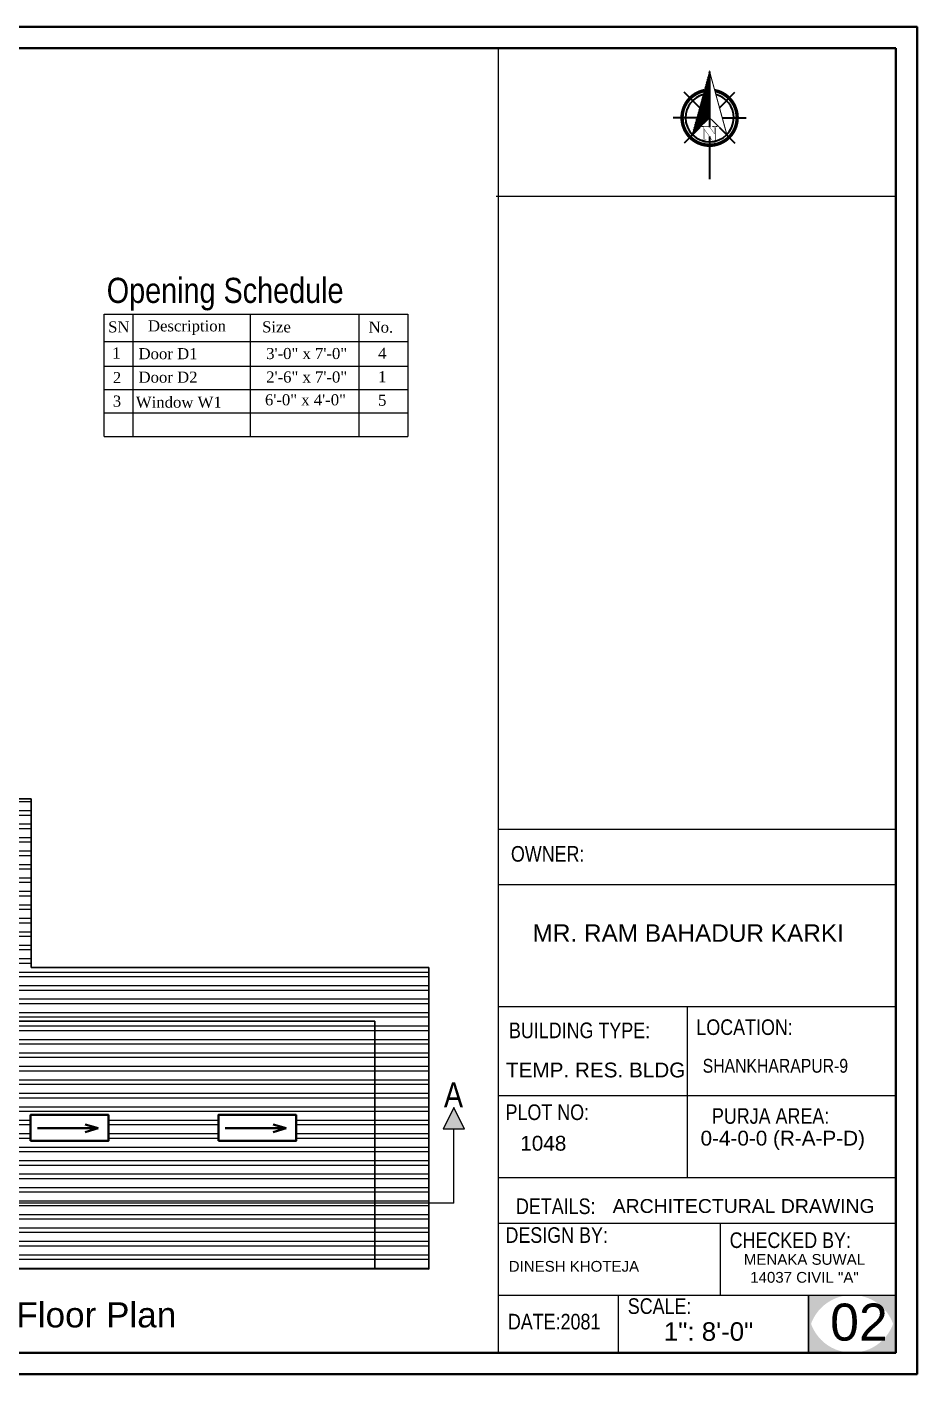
# Model space of a CAD drawing. Header units: inches. Extents: x 392906 to 410488, y -52747 to -40742.
# Drawn here: x 393698 to 394194, y -52747 to -51996 of the extents above; entities that cross this region are included whole.
import ezdxf

# ---------------------------------------------------------------- set-up
doc = ezdxf.new("R2010")
doc.units = ezdxf.units.IN
doc.header["$LTSCALE"] = 2
doc.header["$MEASUREMENT"] = 0
doc.layers.get('0').update_dxf_attribs({"linetype": 'CONTINUOUS'})
for name, color, linetype, lineweight in [('DIM_LINE', 173, 'CONTINUOUS', 20), ('DIMENTION', 140, 'CONTINUOUS', 0), ('door', 20, 'CONTINUOUS', 35), ('Rebars', 1, 'CONTINUOUS', 13), ('Siteplan', 7, 'CONTINUOUS', 30), ('steps', 253, 'CONTINUOUS', 20), ('TEXT', 181, 'CONTINUOUS', 25), ('WALL - A', 1, 'CONTINUOUS', 40)]:
    doc.layers.add(name, color=color, linetype=linetype, lineweight=lineweight)
doc.layers.add('Normal Wall', color=7, linetype='CONTINUOUS', lineweight=35, true_color=0xffaf89)
doc.layers.add('Rear Wall', color=7, linetype='CONTINUOUS', lineweight=20, true_color=0xd4e480)
doc.styles.get("Standard").update_dxf_attribs({"font": 'ARIALN.TTF'})
doc.styles.add('SwissBT', font='swiss.ttf', dxfattribs={"height": 12})
doc.styles.add('TIMES', font='times.ttf')
pattern_1 = [(180, (-4772.0585, -3317.6815), (-4e-16, -7.5), []), (180, (-4774.5585, -3315.1815), (-4e-16, -7.5), [])]

# ---------------------------------------------------------------- blocks, each defined once
blk = doc.blocks.new('*X29')
at = {"color": 0}
for p, q in [((146.95, -410.95), (147.62, -410.29)), ((147.15, -410.22), (147.62, -409.76)), ((147.35, -409.49), (147.62, -409.23)), ((147.55, -408.76), (147.62, -408.7)), ((145.56, -416.06), (147.62, -414)), ((145.76, -415.33), (147.62, -413.47)), ((145.96, -414.6), (147.62, -412.94)), ((146.16, -413.87), (147.62, -412.41)), ((146.36, -413.14), (147.62, -411.88)), ((146.55, -412.41), (147.62, -411.35)), ((146.75, -411.68), (147.62, -410.82)), ((143.96, -421.9), (147.62, -418.24)), ((144.16, -421.17), (147.62, -417.71)), ((144.36, -420.44), (147.62, -417.18)), ((144.56, -419.71), (147.62, -416.65)), ((144.76, -418.98), (147.62, -416.12)), ((144.96, -418.25), (147.62, -415.59)), ((145.16, -417.52), (147.62, -415.06)), ((145.36, -416.79), (147.62, -414.53)), ((142.76, -426.28), (147.62, -421.42)), ((142.96, -425.55), (147.62, -420.89)), ((143.16, -424.82), (147.62, -420.36)), ((143.36, -424.09), (147.62, -419.83)), ((143.56, -423.36), (147.62, -419.3)), ((143.76, -422.63), (147.62, -418.77))]:
    blk.add_line(p, q, dxfattribs=at)
blk = doc.blocks.new('NORTH_15')
for p, q in [((0, 3.66), (0, 10.62)), ((-2.87, 2.87), (-7.37, 7.37)), ((2.87, 2.87), (7.37, 7.37)), ((-13.37, 0), (2.72, 0)), ((5.49, 0), (17.83, 0)), ((-2.87, -2.87), (-7.37, -7.37)), ((0, -3.66), (0, -10.62)), ((2.87, -2.87), (7.37, -7.37))]:
    blk.add_line(p, q)
at = {"const_width": 1}
for points in [[(0, -8, 1), (0, 8, 0.359415), (-7.86, 1.52, 1)], [(-7.86, -1.52, 0.359415), (0, -8, 1)]]:
    blk.add_lwpolyline(points, format="xyb", dxfattribs=at)
for points, const_width in [([(4.96, -5.01), (-13.37, 0), (4.9, 5), (0, 0), (4.96, -5.01)], 0.3), ([(5.93, -1.55), (6, -1.55), (6.07, -1.54), (6.13, -1.53), (6.17, -1.52), (6.22, -1.51), (6.26, -1.49), (6.28, -1.47), (6.3, -1.45), (6.32, -1.42), (6.33, -1.39), (6.35, -1.34), (6.36, -1.29), (6.37, -1.23), (6.38, -1.16), (6.38, -1.08), (6.38, -1), (6.54, -1), (6.54, -2.34), (6.38, -2.34), (6.38, -2.3), (6.38, -2.23), (6.38, -2.16), (6.37, -2.09), (6.36, -2.04), (6.35, -1.99), (6.33, -1.95), (6.32, -1.91), (6.3, -1.88), (6.28, -1.86), (6.26, -1.83), (6.22, -1.81), (6.18, -1.8), (6.13, -1.78), (6.07, -1.77), (6.01, -1.76), (5.95, -1.76), (2.66, -1.76), (2.66, -2.34), (2.5, -2.34), (2.5, -0.16), (4.71, 1.44), (3.14, 1.44), (3.07, 1.44), (3, 1.43), (2.94, 1.42), (2.89, 1.41), (2.85, 1.4), (2.81, 1.38), (2.78, 1.36), (2.76, 1.34), (2.74, 1.31), (2.72, 1.27), (2.7, 1.22), (2.69, 1.17), (2.68, 1.11), (2.67, 1.04), (2.66, 0.97), (2.66, 0.89), (2.66, 0.87), (2.5, 0.87), (2.5, 2.21), (2.66, 2.21), (2.66, 2.17), (2.66, 2.09), (2.67, 2.03), (2.68, 1.97), (2.69, 1.91), (2.7, 1.86), (2.71, 1.82), (2.73, 1.78), (2.75, 1.76), (2.77, 1.74), (2.8, 1.72), (2.85, 1.7), (2.89, 1.68), (2.94, 1.67), (3, 1.66), (3.07, 1.66), (3.14, 1.66), (6.54, 1.66), (6.54, 0.75), (3.33, -1.55), (5.93, -1.55), (5.93, -1.55)], 0.1)]:
    blk.add_lwpolyline(points, dxfattribs=dict(const_width=const_width))
for start, end in [(90, 164.973), (270, 90), (195.027, 270)]:
    blk.add_arc((0, 0), 7, start, end)
at = {"rotation": 90}
blk.add_blockref('*X29', (-421.89, -147.62), dxfattribs=at)
blk = doc.blocks.new('A$C0BDB7EE9')
at = {"layer": 'Siteplan', "xscale": 2.999999999999779, "yscale": 2.999999999999779, "zscale": 2.999999999999779, "rotation": 247.8612575918487}
blk.add_blockref('NORTH_15', (20.2, 49.5), dxfattribs=at)
blk = doc.blocks.new('A$C327B4BBD')
at = {"layer": 'DIMENTION', "ltscale": 0.3, "xscale": 1.171875000000082, "yscale": 1.171875000000082, "zscale": 1.171875000000082, "rotation": 112.1387424081494}
blk.add_blockref('A$C0BDB7EE9', (16.1, 0), dxfattribs=at)

msp = doc.modelspace()

# ---------------------------------------------------------------- hatches: boundary and pattern name
at = {"linetype": 'ByBlock', "lineweight": 5}
msp.add_hatch(color=7, dxfattribs=at).paths.add_polyline_path([(393935.71, -52598.22), (393941.71, -52610.22), (393929.71, -52610.22)])
msp.add_hatch(color=0).paths.add_polyline_path([(394181.91, -52702.61), (394157.6, -52702.61, -0.414214), (394181.91, -52726.92)])
at = {"layer": 'DIM_LINE'}
h = msp.add_hatch(dxfattribs=at)
h.set_pattern_fill('ANSI32', color=256, scale=20, angle=135)
h.set_pattern_definition(pattern_1)
h.paths.add_polyline_path([(393670.19, -52550.08), (393670.19, -52426.11), (393509.12, -52426.11), (393528.93, -52651.39), (393891.69, -52651.39), (393891.69, -52550.13)])
h.paths.add_polyline_path([(393619.37, -52602.31), (393619.37, -52616.76), (393576.04, -52616.76), (393576.04, -52602.31)], flags=16)
h.paths.add_polyline_path([(393619.37, -52536.69), (393576.04, -52536.69), (393576.04, -52522.24), (393619.37, -52522.24)], flags=16)
h.paths.add_polyline_path([(393699.84, -52602.31), (393743.16, -52602.31), (393743.16, -52616.76), (393699.84, -52616.76)], flags=16)
h.paths.add_polyline_path([(393619.37, -52472.57), (393576.04, -52472.57), (393576.04, -52458.12), (393619.37, -52458.12)], flags=16)
h.paths.add_polyline_path([(393804.49, -52602.31), (393847.82, -52602.31), (393847.82, -52616.76), (393804.49, -52616.76)], flags=16)
h = msp.add_hatch(dxfattribs=at)
h.set_pattern_fill('ANSI32', color=256, scale=20, angle=135)
h.set_pattern_definition(pattern_1)
h.paths.add_polyline_path([(393891.69, -52651.39), (393921.69, -52651.39), (393921.69, -52520.14), (393700.19, -52520.09), (393700.19, -52426.11), (393670.19, -52426.11), (393670.19, -52550.08), (393891.69, -52550.13)])
h = msp.add_hatch(dxfattribs=at)
h.set_pattern_fill('ANSI32', color=256, scale=20, angle=135)
h.set_pattern_definition(pattern_1)
h.paths.add_polyline_path([(393528.93, -52651.39), (393532.15, -52688.04), (393891.69, -52688.13), (393891.69, -52651.39)])
h = msp.add_hatch(dxfattribs=at)
h.set_pattern_fill('ANSI32', color=256, scale=20, angle=135)
h.set_pattern_definition(pattern_1)
h.paths.add_polyline_path([(393921.69, -52651.39), (393891.69, -52651.39), (393891.69, -52688.13), (393921.69, -52688.13)])
at = {"layer": 'TEXT'}
for points in [[(394157.6, -52702.61), (394133.29, -52702.61), (394133.29, -52726.92, -0.414214)], [(394157.6, -52702.61), (394133.29, -52702.61), (394133.29, -52726.92, -0.414214)], [(394181.91, -52702.61), (394157.6, -52702.61, -0.414214), (394181.91, -52726.92)], [(394133.29, -52710.43), (394133.29, -52734.74), (394157.6, -52734.74, -0.414214)], [(394133.29, -52710.43), (394133.29, -52734.74), (394157.6, -52734.74, -0.414214)], [(394181.91, -52710.43, -0.414214), (394157.6, -52734.74), (394181.91, -52734.74)], [(394181.91, -52710.43, -0.414214), (394157.6, -52734.74), (394181.91, -52734.74)]]:
    msp.add_hatch(color=0, dxfattribs=at).paths.add_polyline_path(points)

# ---------------------------------------------------------------- linework, layer by layer
at = {"ltscale": 0.5}
for p, q in [((393509.12, -52426.11), (393700.19, -52426.11)), ((393700.19, -52520.09), (393700.19, -52426.11)), ((393921.69, -52520.14), (393700.19, -52520.09)), ((393921.69, -52688.13), (393921.69, -52520.14)), ((393891.69, -52550.13), (393670.19, -52550.08)), ((393891.69, -52688.13), (393891.69, -52550.13)), ((393921.69, -52688.13), (393532.15, -52688.04))]:
    msp.add_line(p, q, dxfattribs=at)
at = {"color": 7, "linetype": 'ByBlock', "lineweight": 5}
for p, q in [((393935.71, -52598.22), (393929.71, -52610.22)), ((393941.71, -52610.22), (393935.71, -52598.22)), ((393941.71, -52610.22), (393929.71, -52610.22)), ((393935.71, -52651.39), (393935.71, -52610.22)), ((393935.71, -52651.39), (393500.11, -52651.39))]:
    msp.add_line(p, q, dxfattribs=at)
at = {"color": 0}
msp.add_line((394133.29, -52702.61), (394133.29, -52734.74), dxfattribs=at)
msp.add_line((394133.29, -52702.61), (394133.29, -52734.74), dxfattribs=at)
at = {"layer": 'DIM_LINE'}
for points in [[(393743.16, -52616.76), (393743.16, -52602.31), (393699.84, -52602.31), (393699.84, -52616.76)], [(393847.82, -52616.76), (393847.82, -52602.31), (393804.49, -52602.31), (393804.49, -52616.76)]]:
    msp.add_lwpolyline(points, close=True, dxfattribs=at)
at = {"layer": 'door', "ltscale": 0.5}
for points in [[(393699.84, -52616.76), (393699.84, -52602.31), (393743.16, -52602.31), (393743.16, -52616.76)], [(393804.49, -52616.76), (393804.49, -52602.31), (393847.82, -52602.31), (393847.82, -52616.76)]]:
    msp.add_lwpolyline(points, close=True, dxfattribs=at)
at = {"layer": 'Normal Wall'}
for points in [[(393135.81, -51996.12), (394193.82, -51996.12), (394193.82, -52746.65), (393135.81, -52746.65)], [(393135.81, -51996.12), (394193.82, -51996.12), (394193.82, -52746.65), (393135.81, -52746.65)], [(394181.91, -52008.03), (393159.62, -52008.03), (393159.62, -52734.74), (394181.91, -52734.74)], [(394181.91, -52008.03), (393159.62, -52008.03), (393159.62, -52734.74), (394181.91, -52734.74)]]:
    msp.add_lwpolyline(points, close=True, dxfattribs=at)
at = {"layer": 'Rear Wall'}
for p, q in [((393960.49, -52452.3), (393960.49, -52008.03)), ((393959.31, -52090.32), (394181.91, -52090.32)), ((393960.49, -52443.03), (394181.91, -52443.03)), ((393960.49, -52443.03), (394181.91, -52443.03)), ((393960.49, -52443.03), (394181.91, -52443.03)), ((393960.49, -52443.03), (394181.91, -52443.03)), ((393960.49, -52473.84), (394181.91, -52473.84)), ((393960.49, -52473.84), (394181.91, -52473.84)), ((393960.49, -52541.9), (394181.91, -52541.9)), ((393960.49, -52541.9), (394181.91, -52541.9)), ((394065.76, -52541.9), (394065.76, -52627.8)), ((394065.76, -52541.9), (394065.76, -52637.06)), ((393960.49, -52591.39), (394181.91, -52591.39)), ((393960.49, -52591.39), (394181.91, -52591.39)), ((393960.49, -52637.06), (394181.91, -52637.06)), ((393960.49, -52662.5), (394181.91, -52662.5)), ((393960.49, -52662.5), (394181.91, -52662.5)), ((394084.34, -52702.61), (394084.34, -52662.5)), ((394084.34, -52702.61), (394084.34, -52662.5)), ((393960.49, -52702.61), (394181.91, -52702.61)), ((393960.49, -52702.61), (394181.91, -52702.61)), ((394027.23, -52702.61), (394027.23, -52734.74)), ((394027.23, -52702.61), (394027.23, -52734.74))]:
    msp.add_line(p, q, dxfattribs=at)
msp.add_lwpolyline([(393960.49, -52443.03), (394181.91, -52443.03), (394181.91, -52734.74), (393960.49, -52734.74)], close=True, dxfattribs=at)
msp.add_lwpolyline([(393960.49, -52443.03), (394181.91, -52443.03), (394181.91, -52734.74), (393960.49, -52734.74)], close=True, dxfattribs=at)
at = {"layer": 'steps', "color": 7, "lineweight": 5, "ltscale": 0.3}
for p, q in [((393740.91, -52156.08), (393910.13, -52156.08)), ((393740.91, -52224.27), (393740.91, -52156.08)), ((393756.86, -52156.08), (393756.86, -52224.27)), ((393822.28, -52156.08), (393822.28, -52224.27)), ((393882.82, -52156.08), (393882.82, -52224.27)), ((393910.13, -52156.08), (393910.13, -52224.27)), ((393740.91, -52171.45), (393910.13, -52171.45)), ((393740.91, -52171.45), (393910.13, -52171.45)), ((393740.91, -52185.03), (393910.13, -52185.03)), ((393740.91, -52198.11), (393910.13, -52198.11)), ((393740.91, -52211.19), (393910.13, -52211.19)), ((393740.91, -52224.27), (393910.13, -52224.27))]:
    msp.add_line(p, q, dxfattribs=at)
at = {"layer": 'WALL - A'}
for p, q in [((393703.6, -52609.73), (393737.57, -52609.73)), ((393737.57, -52609.73), (393730.28, -52607.61)), ((393737.57, -52609.73), (393730.28, -52611.86)), ((393808.25, -52609.73), (393842.23, -52609.73)), ((393842.23, -52609.73), (393834.93, -52607.61)), ((393842.23, -52609.73), (393834.93, -52611.86))]:
    msp.add_line(p, q, dxfattribs=at)

# ---------------------------------------------------------------- block references
at = {"layer": 'Rebars', "xscale": 0.5459999999999999, "yscale": 0.5459999999999999, "zscale": 0.5459999999999999, "rotation": 270}
msp.add_blockref('A$C327B4BBD', (394078.18, -52072.11), dxfattribs=at)

# ---------------------------------------------------------------- texts
at = {"color": 7, "linetype": 'ByBlock', "lineweight": 5}
msp.add_text('Opening Schedule', height=14, dxfattribs=at).set_placement((393742.27, -52149.89))
at = {"color": 0}
for s, p in [('OWNER:', (393967.49, -52461.18)), ('LOCATION:', (394070.83, -52557.73))]:
    msp.add_text(s, height=8.704, dxfattribs=at).set_placement(p)
at = {"color": 7, "linetype": 'ByBlock', "lineweight": 5, "char_height": 14}
for s, insert, width, attachment_point in [('A', (393940.84, -52584.12), 26.5803, 3), ('{\\fArial CE|b0|i0|c0|p34;Roof\\fArial CE|b0|i0|c238|p34; Floor Plan}', (393713.09, -52713.75), 235.547, 5)]:
    msp.add_mtext(s, dxfattribs=dict(at, insert=insert, width=width, attachment_point=attachment_point))
at = {"layer": 'steps', "color": 7, "lineweight": 5, "ltscale": 0.3, "style": 'TIMES'}
for s, height, p in [('SN', 6.169, (393743.04, -52166.31)), ('Description', 6.169, (393765.24, -52165.75)), ('Size', 6.169, (393828.83, -52166.31)), ('No.', 6.169, (393888.17, -52166.44)), ('1', 6.17, (393745.35, -52180.86)), ('Door D1', 6.169, (393759.98, -52181.24)), ('3\'-0" x 7\'-0"', 6.169, (393831.12, -52181.15)), ('4', 6.17, (393893.49, -52180.99)), ('2', 6.17, (393745.66, -52194.58)), ('Door D2', 6.169, (393759.98, -52194.32)), ('2\'-6" x 7\'-0"', 6.169, (393831.12, -52194.23)), ('1', 6.17, (393893.49, -52194.07)), ('3', 6.17, (393745.66, -52207.66)), ('Window W1', 6.169, (393758.49, -52208.25)), ('6\'-0" x 4\'-0"', 6.169, (393830.44, -52206.94)), ('5', 6.17, (393893.49, -52207.15))]:
    msp.add_text(s, height=height, dxfattribs=at).set_placement(p)
at = {"layer": 'TEXT', "color": 0}
for s, height, p in [('OWNER:', 8.704, (393967.49, -52461.18)), ('LOCATION:', 8.704, (394070.83, -52557.73)), ('CHECKED BY:', 8.7044, (394089.39, -52676.42)), ('CHECKED BY:', 8.7044, (394089.39, -52676.42)), ('SCALE:', 8.704, (394032.62, -52713.15)), ('SCALE:', 8.704, (394032.62, -52713.15))]:
    msp.add_text(s, height=height, dxfattribs=at).set_placement(p)
at = {"layer": 'TEXT', "color": 0, "linetype": 'ByBlock', "style": 'SwissBT'}
for s, insert, char_height, width, attachment_point in [('MR. RAM BAHADUR KARKI', (394066.29, -52496.08), 9.72, 217.5111, 2), ('ARCHITECTURAL DRAWING', (394024.21, -52649.15), 7.7396, 268.5322, 1), ('DINESH KHOTEJA', (393966.28, -52683.63), 6, 201.5276, 1), ('MENAKA SUWAL\\P14037 CIVIL "A"', (394131.07, -52679.76), 6, 88.5492, 2)]:
    msp.add_mtext(s, dxfattribs=dict(at, insert=insert, char_height=char_height, width=width, attachment_point=attachment_point))
at = {"layer": 'TEXT', "color": 0, "attachment_point": 1}
for s, insert, char_height, width in [('BUILDING TYPE:', (393966.41, -52550.81), 8.7044, 148.5551), ('BUILDING TYPE:', (393966.41, -52550.81), 8.7044, 148.5551), ('PLOT NO: ', (393964.51, -52596.42), 8.704, 138.0271), ('PLOT NO: ', (393964.51, -52596.42), 8.704, 138.0271), ('PURJA AREA:', (394079.51, -52598.52), 8.7044, 197.5821), ('PURJA AREA:', (394079.51, -52598.52), 8.7044, 197.5821), ('DETAILS: ', (393970.31, -52648.8), 8.704, 138.0271), ('DESIGN BY:', (393964.47, -52664.86), 8.704, 138.0271), ('DESIGN BY:', (393964.47, -52664.86), 8.704, 138.0271), ('DATE:2081', (393965.82, -52713.09), 8.704, 34.8177)]:
    msp.add_mtext(s, dxfattribs=dict(at, insert=insert, char_height=char_height, width=width))
at = {"layer": 'TEXT', "color": 0, "style": 'SwissBT'}
for s, insert, char_height, width, attachment_point in [('TEMP. RES. BLDG', (393964.73, -52573.11), 8.2555, 163.2142, 1), ('0-4-0-0 (R-A-P-D)', (394118.98, -52611.09), 8.2555, 163.2142, 2), ('1048', (393972.72, -52613.93), 8.256, 163.2142, 1), ('02', (394145.39, -52707.38), 20.639, 20.1585, 1)]:
    msp.add_mtext(s, dxfattribs=dict(at, insert=insert, char_height=char_height, width=width, attachment_point=attachment_point))
at = {"layer": 'TEXT', "color": 0, "linetype": 'ByBlock', "insert": (394074.36, -52571.07), "char_height": 7.6711, "attachment_point": 1}
msp.add_mtext_dynamic_manual_height_columns('SHANKHARAPUR-9', width=381.0351, gutter_width=1.53, heights=[0], dxfattribs=at)
at = {"layer": 'TEXT', "color": 0, "ltscale": 0.5, "insert": (394052.7, -52717.79), "char_height": 10.319, "width": 127.5344, "attachment_point": 1, "style": 'SwissBT'}
msp.add_mtext('1": 8\'-0"', dxfattribs=at)
msp.add_mtext('1": 8\'-0"', dxfattribs=at)

doc.saveas('drawing.dxf')
